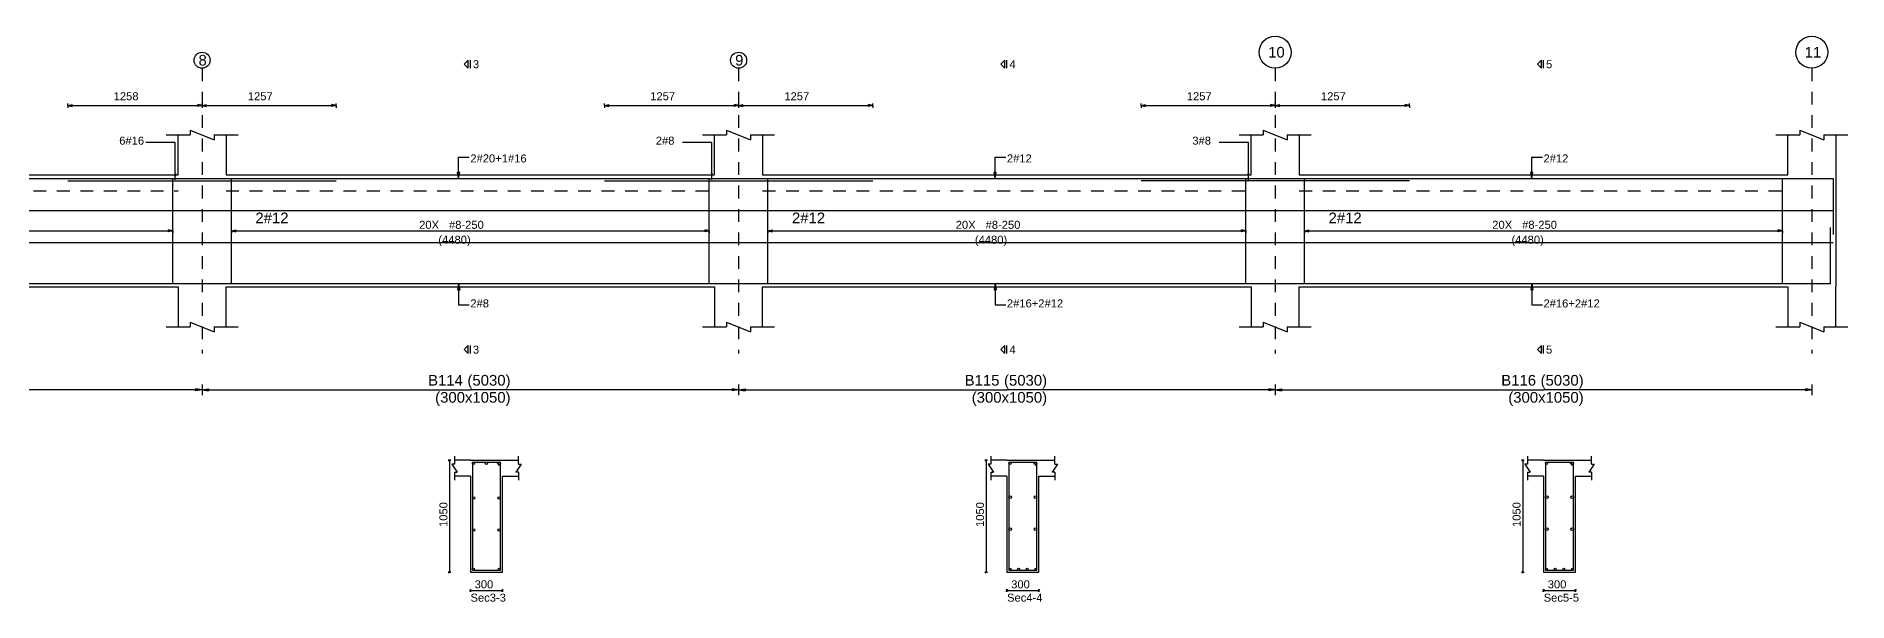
# Model space of a CAD drawing. Extents: x 0 to 98, y 3 to 248.
# Drawn here: x 51.36 to 68.34, y 173.15 to 178.46 of the extents above; entities that cross this region are included whole.
import ezdxf

# ---------------------------------------------------------------- set-up
doc = ezdxf.new("R2010")
doc.units = 0
doc.linetypes.add('ACAD_ISO02W100', pattern=[15, 12, -3])
for name, color, linetype in [('Axisline', 1, 'CONTINUOUS'), ('Axisline_Name', 2, 'CONTINUOUS'), ('Beam_bottombarlabeling', 2, 'CONTINUOUS'), ('Beam_Cross_Label', 4, 'CONTINUOUS'), ('Beam_CrossSection', 2, 'CONTINUOUS'), ('Beam_Dimensions_LS', 3, 'CONTINUOUS'), ('Beam_NameLS', 6, 'CONTINUOUS'), ('Beam_topbarsLabeling', 2, 'CONTINUOUS'), ('dim_all', 7, 'CONTINUOUS'), ('Extra_Topsteel_Labeling', 2, 'CONTINUOUS'), ('Extrabars', 7, 'CONTINUOUS'), ('Longsection', 2, 'CONTINUOUS'), ('main_botbars', 4, 'CONTINUOUS'), ('main_topbars', 4, 'CONTINUOUS'), ('SectionLine', 4, 'CONTINUOUS'), ('Sidefacebar', 140, 'CONTINUOUS'), ('Slabline', 253, 'CONTINUOUS'), ('span_dim', 7, 'CONTINUOUS'), ('spanline', 7, 'CONTINUOUS'), ('Stirrup_bar', 1, 'CONTINUOUS'), ('Stirrup_Dia_Spacing', 2, 'CONTINUOUS'), ('Stirrup_Length', 7, 'CONTINUOUS'), ('Stirrup_Numbers', 2, 'CONTINUOUS')]:
    doc.layers.add(name, color=color, linetype=linetype)
doc.styles.add('STRUDS_Arial', font='ARIAL.TTF', dxfattribs={"height": 0.04})

msp = doc.modelspace()

# ---------------------------------------------------------------- linework, layer by layer
at = {"layer": 'Axisline', "linetype": 'ACAD_ISO02W100', "ltscale": 0.01}
for p, q in [((52.91, 178.155), (52.91, 175.48)), ((57.94, 178.155), (57.94, 175.48)), ((62.97, 178.155), (62.97, 175.48)), ((68, 178.155), (68, 175.48))]:
    msp.add_line(p, q, dxfattribs=at)
at = {"layer": 'Axisline'}
for centre, radius in [((62.97, 178.305), 0.15), ((68, 178.305), 0.15), ((52.91, 178.23), 0.075), ((57.94, 178.23), 0.075)]:
    msp.add_circle(centre, radius, dxfattribs=at)
at = {"layer": 'Beam_bottombarlabeling'}
for p, q in [((55.315, 176.138), (55.305, 176.078)), ((55.315, 176.138), (55.315, 175.938)), ((55.315, 176.138), (55.325, 176.078)), ((60.345, 176.138), (60.335, 176.078)), ((60.345, 176.138), (60.345, 175.938)), ((60.345, 176.138), (60.355, 176.078)), ((65.375, 176.138), (65.365, 176.078)), ((65.375, 176.138), (65.375, 175.938)), ((65.375, 176.138), (65.385, 176.078)), ((55.305, 176.078), (55.325, 176.078)), ((55.315, 175.938), (55.415, 175.938)), ((60.335, 176.078), (60.355, 176.078)), ((60.345, 175.938), (60.445, 175.938)), ((65.365, 176.078), (65.385, 176.078)), ((65.375, 175.938), (65.475, 175.938))]:
    msp.add_line(p, q, dxfattribs=at)
for points in [[(55.315, 176.138), (55.305, 176.078), (55.315, 176.138), (55.325, 176.078)], [(60.345, 176.138), (60.335, 176.078), (60.345, 176.138), (60.355, 176.078)], [(65.375, 176.138), (65.365, 176.078), (65.375, 176.138), (65.385, 176.078)]]:
    msp.add_solid(points, dxfattribs=at)
at = {"layer": 'Beam_CrossSection'}
for p, q in [((55.275, 174.443), (55.25, 174.443)), ((55.25, 174.443), (55.3, 174.368)), ((55.275, 174.518), (55.275, 174.443)), ((55.425, 174.48), (55.275, 174.48)), ((55.425, 174.48), (55.725, 174.48)), ((55.425, 174.48), (55.425, 174.48)), ((55.725, 174.48), (55.725, 174.48)), ((55.725, 174.48), (55.875, 174.48)), ((55.9, 174.443), (55.85, 174.368)), ((55.875, 174.443), (55.875, 174.518)), ((55.875, 174.443), (55.9, 174.443)), ((60.305, 174.443), (60.28, 174.443)), ((60.28, 174.443), (60.33, 174.368)), ((60.305, 174.518), (60.305, 174.443)), ((60.455, 174.48), (60.305, 174.48)), ((60.455, 174.48), (60.755, 174.48)), ((60.455, 174.48), (60.455, 174.48)), ((60.755, 174.48), (60.755, 174.48)), ((60.755, 174.48), (60.905, 174.48)), ((60.93, 174.443), (60.88, 174.368)), ((60.905, 174.443), (60.905, 174.518)), ((60.905, 174.443), (60.93, 174.443)), ((65.335, 174.443), (65.31, 174.443)), ((65.31, 174.443), (65.36, 174.368)), ((65.335, 174.518), (65.335, 174.443)), ((65.485, 174.48), (65.335, 174.48)), ((65.485, 174.48), (65.785, 174.48)), ((65.485, 174.48), (65.485, 174.48)), ((65.785, 174.48), (65.785, 174.48)), ((65.785, 174.48), (65.935, 174.48)), ((65.96, 174.443), (65.91, 174.368)), ((65.935, 174.443), (65.935, 174.518)), ((65.935, 174.443), (65.96, 174.443)), ((55.275, 174.368), (55.275, 174.293)), ((55.275, 174.368), (55.3, 174.368)), ((55.425, 174.33), (55.275, 174.33)), ((55.425, 174.33), (55.425, 173.43)), ((55.725, 173.43), (55.725, 174.33)), ((55.725, 174.33), (55.875, 174.33)), ((55.875, 174.368), (55.85, 174.368)), ((55.875, 174.368), (55.875, 174.293)), ((60.305, 174.368), (60.305, 174.293)), ((60.305, 174.368), (60.33, 174.368)), ((60.455, 174.33), (60.305, 174.33)), ((60.455, 174.33), (60.455, 173.43)), ((60.755, 173.43), (60.755, 174.33)), ((60.755, 174.33), (60.905, 174.33)), ((60.905, 174.368), (60.88, 174.368)), ((60.905, 174.368), (60.905, 174.293)), ((65.335, 174.368), (65.335, 174.293)), ((65.335, 174.368), (65.36, 174.368)), ((65.485, 174.33), (65.335, 174.33)), ((65.485, 174.33), (65.485, 173.43)), ((65.785, 173.43), (65.785, 174.33)), ((65.785, 174.33), (65.935, 174.33)), ((65.935, 174.368), (65.91, 174.368)), ((65.935, 174.368), (65.935, 174.293)), ((55.425, 173.43), (55.725, 173.43)), ((60.455, 173.43), (60.755, 173.43)), ((65.485, 173.43), (65.785, 173.43))]:
    msp.add_line(p, q, dxfattribs=at)
at = {"layer": 'Beam_topbarsLabeling'}
for p, q in [((55.315, 177.122), (55.315, 177.322)), ((55.315, 177.322), (55.415, 177.322)), ((60.345, 177.122), (60.345, 177.322)), ((60.345, 177.322), (60.445, 177.322)), ((65.375, 177.122), (65.375, 177.322)), ((65.375, 177.322), (65.475, 177.322)), ((55.315, 177.122), (55.305, 177.182)), ((55.305, 177.182), (55.325, 177.182)), ((55.315, 177.122), (55.325, 177.182)), ((55.315, 177.182), (55.32, 177.182)), ((60.345, 177.122), (60.335, 177.182)), ((60.335, 177.182), (60.355, 177.182)), ((60.345, 177.122), (60.355, 177.182)), ((60.345, 177.182), (60.35, 177.182)), ((65.375, 177.122), (65.365, 177.182)), ((65.365, 177.182), (65.385, 177.182)), ((65.375, 177.122), (65.385, 177.182)), ((65.375, 177.182), (65.38, 177.182))]:
    msp.add_line(p, q, dxfattribs=at)
for points in [[(55.315, 177.122), (55.305, 177.182), (55.315, 177.122), (55.325, 177.182)], [(60.345, 177.122), (60.335, 177.182), (60.345, 177.122), (60.355, 177.182)], [(65.375, 177.122), (65.365, 177.182), (65.375, 177.122), (65.385, 177.182)]]:
    msp.add_solid(points, dxfattribs=at)
at = {"layer": 'dim_all'}
for p, q in [((51.6525, 177.805), (51.6525, 177.825)), ((51.6525, 177.805), (51.6525, 177.818)), ((51.6525, 177.805), (51.6525, 177.818)), ((51.6525, 177.805), (51.6925, 177.815)), ((51.6525, 177.805), (51.6525, 177.785)), ((51.6525, 177.805), (51.6925, 177.795)), ((51.6525, 177.805), (51.6525, 177.793)), ((51.6525, 177.805), (51.6525, 177.793)), ((51.6525, 177.805), (54.1675, 177.805)), ((51.6925, 177.795), (51.6925, 177.815)), ((52.91, 177.805), (52.87, 177.815)), ((52.87, 177.795), (52.87, 177.815)), ((52.91, 177.805), (52.87, 177.815)), ((52.87, 177.795), (52.87, 177.815)), ((52.91, 177.805), (52.87, 177.795)), ((52.91, 177.805), (52.87, 177.795)), ((52.91, 177.805), (52.91, 177.825)), ((52.91, 177.805), (52.91, 177.825)), ((52.91, 177.805), (52.91, 177.825)), ((52.91, 177.805), (52.91, 177.825)), ((52.91, 177.805), (52.91, 177.818)), ((52.91, 177.805), (52.91, 177.818)), ((52.91, 177.805), (52.91, 177.818)), ((52.91, 177.805), (52.91, 177.818)), ((52.91, 177.805), (52.95, 177.815)), ((52.91, 177.805), (52.95, 177.815)), ((52.91, 177.805), (52.91, 177.785)), ((52.91, 177.805), (52.95, 177.795)), ((52.91, 177.805), (52.91, 177.785)), ((52.91, 177.805), (52.91, 177.793)), ((52.91, 177.805), (52.91, 177.793)), ((52.91, 177.805), (52.91, 177.793)), ((52.91, 177.805), (52.91, 177.793)), ((52.91, 177.805), (52.91, 177.805)), ((52.91, 177.805), (52.91, 177.785)), ((52.91, 177.805), (52.95, 177.795)), ((52.91, 177.805), (52.91, 177.785)), ((52.95, 177.795), (52.95, 177.815)), ((52.95, 177.795), (52.95, 177.815)), ((54.1675, 177.805), (54.1275, 177.815)), ((54.1275, 177.795), (54.1275, 177.815)), ((54.1675, 177.805), (54.1275, 177.795)), ((54.1675, 177.805), (54.1675, 177.825)), ((54.1675, 177.805), (54.1675, 177.818)), ((54.1675, 177.805), (54.1675, 177.818)), ((54.1675, 177.805), (54.1675, 177.785)), ((54.1675, 177.805), (54.1675, 177.793)), ((54.1675, 177.805), (54.1675, 177.793)), ((56.6825, 177.805), (56.6825, 177.825)), ((56.6825, 177.805), (56.6825, 177.818)), ((56.6825, 177.805), (56.6825, 177.818)), ((56.6825, 177.805), (56.7225, 177.815)), ((56.6825, 177.805), (56.6825, 177.785)), ((56.6825, 177.805), (56.7225, 177.795)), ((56.6825, 177.805), (56.6825, 177.793)), ((56.6825, 177.805), (56.6825, 177.793)), ((56.6825, 177.805), (59.1975, 177.805)), ((56.7225, 177.795), (56.7225, 177.815)), ((57.94, 177.805), (57.9, 177.815)), ((57.9, 177.795), (57.9, 177.815)), ((57.94, 177.805), (57.9, 177.815)), ((57.9, 177.795), (57.9, 177.815)), ((57.94, 177.805), (57.9, 177.795)), ((57.94, 177.805), (57.9, 177.795)), ((57.94, 177.805), (57.94, 177.825)), ((57.94, 177.805), (57.94, 177.825)), ((57.94, 177.805), (57.94, 177.825)), ((57.94, 177.805), (57.94, 177.825)), ((57.94, 177.805), (57.94, 177.818)), ((57.94, 177.805), (57.94, 177.818)), ((57.94, 177.805), (57.94, 177.818)), ((57.94, 177.805), (57.94, 177.818)), ((57.94, 177.805), (57.98, 177.815)), ((57.94, 177.805), (57.98, 177.815)), ((57.94, 177.805), (57.94, 177.785)), ((57.94, 177.805), (57.98, 177.795)), ((57.94, 177.805), (57.94, 177.785)), ((57.94, 177.805), (57.94, 177.793)), ((57.94, 177.805), (57.94, 177.793)), ((57.94, 177.805), (57.94, 177.793)), ((57.94, 177.805), (57.94, 177.793)), ((57.94, 177.805), (57.94, 177.805)), ((57.94, 177.805), (57.94, 177.785)), ((57.94, 177.805), (57.98, 177.795)), ((57.94, 177.805), (57.94, 177.785)), ((57.98, 177.795), (57.98, 177.815)), ((57.98, 177.795), (57.98, 177.815)), ((59.1975, 177.805), (59.1575, 177.815)), ((59.1575, 177.795), (59.1575, 177.815)), ((59.1975, 177.805), (59.1575, 177.795)), ((59.1975, 177.805), (59.1975, 177.825)), ((59.1975, 177.805), (59.1975, 177.818)), ((59.1975, 177.805), (59.1975, 177.818)), ((59.1975, 177.805), (59.1975, 177.785)), ((59.1975, 177.805), (59.1975, 177.793)), ((59.1975, 177.805), (59.1975, 177.793)), ((61.7125, 177.805), (61.7125, 177.825)), ((61.7125, 177.805), (61.7125, 177.818)), ((61.7125, 177.805), (61.7125, 177.818)), ((61.7125, 177.805), (61.7525, 177.815)), ((61.7125, 177.805), (61.7125, 177.785)), ((61.7125, 177.805), (61.7525, 177.795)), ((61.7125, 177.805), (61.7125, 177.793)), ((61.7125, 177.805), (61.7125, 177.793)), ((61.7125, 177.805), (64.2275, 177.805)), ((61.7525, 177.795), (61.7525, 177.815)), ((62.97, 177.805), (62.93, 177.815)), ((62.93, 177.795), (62.93, 177.815)), ((62.97, 177.805), (62.93, 177.815)), ((62.93, 177.795), (62.93, 177.815)), ((62.97, 177.805), (62.93, 177.795)), ((62.97, 177.805), (62.93, 177.795)), ((62.97, 177.805), (62.97, 177.825)), ((62.97, 177.805), (62.97, 177.825)), ((62.97, 177.805), (62.97, 177.825)), ((62.97, 177.805), (62.97, 177.825)), ((62.97, 177.805), (62.97, 177.818)), ((62.97, 177.805), (62.97, 177.818)), ((62.97, 177.805), (62.97, 177.818)), ((62.97, 177.805), (62.97, 177.818)), ((62.97, 177.805), (63.01, 177.815)), ((62.97, 177.805), (63.01, 177.815)), ((62.97, 177.805), (62.97, 177.785)), ((62.97, 177.805), (63.01, 177.795)), ((62.97, 177.805), (62.97, 177.785)), ((62.97, 177.805), (62.97, 177.793)), ((62.97, 177.805), (62.97, 177.793)), ((62.97, 177.805), (62.97, 177.793)), ((62.97, 177.805), (62.97, 177.793)), ((62.97, 177.805), (62.97, 177.805)), ((62.97, 177.805), (62.97, 177.785)), ((62.97, 177.805), (63.01, 177.795)), ((62.97, 177.805), (62.97, 177.785)), ((63.01, 177.795), (63.01, 177.815)), ((63.01, 177.795), (63.01, 177.815)), ((64.2275, 177.805), (64.1875, 177.815)), ((64.1875, 177.795), (64.1875, 177.815)), ((64.2275, 177.805), (64.1875, 177.795)), ((64.2275, 177.805), (64.2275, 177.825)), ((64.2275, 177.805), (64.2275, 177.818)), ((64.2275, 177.805), (64.2275, 177.818)), ((64.2275, 177.805), (64.2275, 177.785)), ((64.2275, 177.805), (64.2275, 177.793)), ((64.2275, 177.805), (64.2275, 177.793)), ((55.23, 174.48), (55.2175, 174.48)), ((55.23, 174.48), (55.2212, 174.471)), ((55.23, 174.48), (55.2389, 174.489)), ((55.23, 174.48), (55.2425, 174.48)), ((55.23, 174.48), (55.23, 173.43)), ((60.26, 174.48), (60.2475, 174.48)), ((60.26, 174.48), (60.2512, 174.471)), ((60.26, 174.48), (60.2689, 174.489)), ((60.26, 174.48), (60.2725, 174.48)), ((60.26, 174.48), (60.26, 173.43)), ((65.29, 174.48), (65.2775, 174.48)), ((65.29, 174.48), (65.2812, 174.471)), ((65.29, 174.48), (65.2989, 174.489)), ((65.29, 174.48), (65.3025, 174.48)), ((65.29, 174.48), (65.29, 173.43)), ((55.23, 173.43), (55.2175, 173.43)), ((55.23, 173.43), (55.2212, 173.421)), ((55.23, 173.43), (55.2389, 173.439)), ((55.23, 173.43), (55.2425, 173.43)), ((60.26, 173.43), (60.2475, 173.43)), ((60.26, 173.43), (60.2512, 173.421)), ((60.26, 173.43), (60.2689, 173.439)), ((60.26, 173.43), (60.2725, 173.43)), ((65.29, 173.43), (65.2775, 173.43)), ((65.29, 173.43), (65.2812, 173.421)), ((65.29, 173.43), (65.2989, 173.439)), ((65.29, 173.43), (65.3025, 173.43)), ((55.425, 173.26), (55.4162, 173.251)), ((55.425, 173.26), (55.425, 173.273)), ((55.425, 173.26), (55.4339, 173.269)), ((55.425, 173.26), (55.425, 173.248)), ((55.425, 173.26), (55.725, 173.26)), ((55.725, 173.26), (55.7162, 173.251)), ((55.725, 173.26), (55.725, 173.273)), ((55.725, 173.26), (55.7339, 173.269)), ((55.725, 173.26), (55.725, 173.248)), ((60.455, 173.26), (60.4462, 173.251)), ((60.455, 173.26), (60.455, 173.273)), ((60.455, 173.26), (60.4639, 173.269)), ((60.455, 173.26), (60.455, 173.248)), ((60.455, 173.26), (60.755, 173.26)), ((60.755, 173.26), (60.7462, 173.251)), ((60.755, 173.26), (60.755, 173.273)), ((60.755, 173.26), (60.7639, 173.269)), ((60.755, 173.26), (60.755, 173.248)), ((65.485, 173.26), (65.4762, 173.251)), ((65.485, 173.26), (65.485, 173.273)), ((65.485, 173.26), (65.4939, 173.269)), ((65.485, 173.26), (65.485, 173.248)), ((65.485, 173.26), (65.785, 173.26)), ((65.785, 173.26), (65.7762, 173.251)), ((65.785, 173.26), (65.785, 173.273)), ((65.785, 173.26), (65.7939, 173.269)), ((65.785, 173.26), (65.785, 173.248))]:
    msp.add_line(p, q, dxfattribs=at)
for points in [[(51.6525, 177.805), (51.6925, 177.815), (51.6525, 177.805), (51.6925, 177.795)], [(52.91, 177.805), (52.87, 177.815), (52.91, 177.805), (52.87, 177.795)], [(52.91, 177.805), (52.87, 177.815), (52.91, 177.805), (52.87, 177.795)], [(52.91, 177.805), (52.95, 177.815), (52.91, 177.805), (52.95, 177.795)], [(52.91, 177.805), (52.95, 177.815), (52.91, 177.805), (52.95, 177.795)], [(54.1675, 177.805), (54.1275, 177.815), (54.1675, 177.805), (54.1275, 177.795)], [(56.6825, 177.805), (56.7225, 177.815), (56.6825, 177.805), (56.7225, 177.795)], [(57.94, 177.805), (57.9, 177.815), (57.94, 177.805), (57.9, 177.795)], [(57.94, 177.805), (57.9, 177.815), (57.94, 177.805), (57.9, 177.795)], [(57.94, 177.805), (57.98, 177.815), (57.94, 177.805), (57.98, 177.795)], [(57.94, 177.805), (57.98, 177.815), (57.94, 177.805), (57.98, 177.795)], [(59.1975, 177.805), (59.1575, 177.815), (59.1975, 177.805), (59.1575, 177.795)], [(61.7125, 177.805), (61.7525, 177.815), (61.7125, 177.805), (61.7525, 177.795)], [(62.97, 177.805), (62.93, 177.815), (62.97, 177.805), (62.93, 177.795)], [(62.97, 177.805), (62.93, 177.815), (62.97, 177.805), (62.93, 177.795)], [(62.97, 177.805), (63.01, 177.815), (62.97, 177.805), (63.01, 177.795)], [(62.97, 177.805), (63.01, 177.815), (62.97, 177.805), (63.01, 177.795)], [(64.2275, 177.805), (64.1875, 177.815), (64.2275, 177.805), (64.1875, 177.795)]]:
    msp.add_solid(points, dxfattribs=at)
at = {"layer": 'Extra_Topsteel_Labeling'}
for p, q in [((52.6585, 177.459), (52.3835, 177.459)), ((52.6585, 177.109), (52.6585, 177.459)), ((57.6885, 177.459), (57.4135, 177.459)), ((57.6885, 177.109), (57.6885, 177.459)), ((62.7185, 177.459), (62.4435, 177.459)), ((62.7185, 177.109), (62.7185, 177.459))]:
    msp.add_line(p, q, dxfattribs=at)
for points in [[(52.6585, 177.109), (52.6485, 177.169), (52.6585, 177.109), (52.6685, 177.169)], [(57.6885, 177.109), (57.6785, 177.169), (57.6885, 177.109), (57.6985, 177.169)], [(62.7185, 177.109), (62.7085, 177.169), (62.7185, 177.109), (62.7285, 177.169)]]:
    msp.add_solid(points, dxfattribs=at)
at = {"layer": 'Extrabars'}
for p, q in [((54.1675, 177.096), (51.6525, 177.096)), ((59.1975, 177.096), (56.6825, 177.096)), ((64.2275, 177.1), (61.7125, 177.1))]:
    msp.add_line(p, q, dxfattribs=at)
at = {"layer": 'Longsection'}
for p, q in [((52.5725, 177.53), (52.685, 177.53)), ((52.5725, 177.53), (52.7975, 177.53)), ((52.685, 177.155), (52.685, 177.53)), ((52.7975, 177.575), (52.7975, 177.53)), ((52.7975, 177.575), (53.0225, 177.485)), ((53.0225, 177.53), (53.0225, 177.485)), ((53.0225, 177.53), (53.2475, 177.53)), ((53.135, 177.53), (53.135, 177.155)), ((57.6025, 177.53), (57.715, 177.53)), ((57.6025, 177.53), (57.8275, 177.53)), ((57.715, 177.155), (57.715, 177.53)), ((57.8275, 177.575), (57.8275, 177.53)), ((57.8275, 177.575), (58.0525, 177.485)), ((58.0525, 177.53), (58.0525, 177.485)), ((58.0525, 177.53), (58.2775, 177.53)), ((58.165, 177.53), (58.165, 177.155)), ((62.6325, 177.53), (62.745, 177.53)), ((62.6325, 177.53), (62.8575, 177.53)), ((62.745, 177.155), (62.745, 177.53)), ((62.8575, 177.575), (62.8575, 177.53)), ((62.8575, 177.575), (63.0825, 177.485)), ((63.0825, 177.53), (63.0825, 177.485)), ((63.0825, 177.53), (63.3075, 177.53)), ((63.195, 177.53), (63.195, 177.155)), ((67.6625, 177.53), (67.775, 177.53)), ((67.6625, 177.53), (67.8875, 177.53)), ((67.775, 177.155), (67.775, 177.53)), ((67.8875, 177.575), (67.8875, 177.53)), ((67.8875, 177.575), (68.1125, 177.485)), ((68.1125, 177.53), (68.1125, 177.485)), ((68.1125, 177.53), (68.3375, 177.53)), ((68.225, 177.53), (68.225, 177.155)), ((47.88, 177.155), (52.685, 177.155)), ((53.135, 177.155), (57.715, 177.155)), ((58.165, 177.155), (62.745, 177.155)), ((63.195, 177.155), (67.775, 177.155)), ((68.225, 177.155), (68.225, 176.105)), ((47.73, 176.105), (52.685, 176.105)), ((52.685, 176.105), (52.685, 175.73)), ((53.135, 175.73), (53.135, 176.105)), ((53.135, 176.105), (57.715, 176.105)), ((57.715, 176.105), (57.715, 175.73)), ((58.165, 175.73), (58.165, 176.105)), ((58.165, 176.105), (62.745, 176.105)), ((62.745, 176.105), (62.745, 175.73)), ((63.195, 175.73), (63.195, 176.105)), ((63.195, 176.105), (67.775, 176.105)), ((67.775, 176.105), (67.775, 175.73)), ((68.225, 175.73), (68.225, 176.105)), ((52.7975, 175.775), (52.7975, 175.73)), ((52.7975, 175.775), (53.0225, 175.685)), ((57.8275, 175.775), (57.8275, 175.73)), ((57.8275, 175.775), (58.0525, 175.685)), ((62.8575, 175.775), (62.8575, 175.73)), ((62.8575, 175.775), (63.0825, 175.685)), ((67.8875, 175.775), (67.8875, 175.73)), ((67.8875, 175.775), (68.1125, 175.685)), ((52.5725, 175.73), (52.685, 175.73)), ((52.5725, 175.73), (52.7975, 175.73)), ((53.0225, 175.73), (53.0225, 175.685)), ((53.0225, 175.73), (53.2475, 175.73)), ((57.6025, 175.73), (57.715, 175.73)), ((57.6025, 175.73), (57.8275, 175.73)), ((58.0525, 175.73), (58.0525, 175.685)), ((58.0525, 175.73), (58.2775, 175.73)), ((62.6325, 175.73), (62.745, 175.73)), ((62.6325, 175.73), (62.8575, 175.73)), ((63.0825, 175.73), (63.0825, 175.685)), ((63.0825, 175.73), (63.3075, 175.73)), ((67.6625, 175.73), (67.775, 175.73)), ((67.6625, 175.73), (67.8875, 175.73)), ((68.1125, 175.73), (68.1125, 175.685)), ((68.1125, 175.73), (68.3375, 175.73))]:
    msp.add_line(p, q, dxfattribs=at)
at = {"layer": 'main_botbars'}
for p, q in [((47.755, 177.122), (53.11, 177.122)), ((52.71, 177.122), (58.14, 177.122)), ((57.74, 177.122), (63.17, 177.122)), ((62.77, 177.122), (68.2, 177.122)), ((68.2, 177.122), (68.2, 176.597)), ((68.175, 176.138), (68.175, 176.663)), ((47.78, 176.138), (53.085, 176.138)), ((52.735, 176.138), (52.735, 176.138)), ((52.735, 176.138), (58.115, 176.138)), ((57.765, 176.138), (57.765, 176.138)), ((57.765, 176.138), (63.145, 176.138)), ((62.795, 176.138), (68.175, 176.138))]:
    msp.add_line(p, q, dxfattribs=at)
for centre in [(55.4538, 173.459), (55.6963, 173.459), (60.4838, 173.459), (60.5646, 173.459), (60.6454, 173.459), (60.7263, 173.459), (65.5138, 173.459), (65.5946, 173.459), (65.6755, 173.459), (65.7563, 173.459)]:
    msp.add_circle(centre, 0.01, dxfattribs=at)
at = {"layer": 'main_topbars'}
for centre in [(55.4538, 174.451), (55.575, 174.451), (55.6963, 174.451), (60.4838, 174.451), (60.7263, 174.451), (65.5138, 174.451), (65.7563, 174.451)]:
    msp.add_circle(centre, 0.01, dxfattribs=at)
at = {"layer": 'SectionLine'}
for p, q in [((55.405, 178.23), (55.3675, 178.193)), ((55.405, 178.155), (55.3675, 178.193)), ((55.405, 178.155), (55.405, 178.23)), ((55.425, 178.155), (55.425, 178.23)), ((60.435, 178.23), (60.3975, 178.193)), ((60.435, 178.155), (60.3975, 178.193)), ((60.435, 178.155), (60.435, 178.23)), ((60.455, 178.155), (60.455, 178.23)), ((65.465, 178.23), (65.4275, 178.193)), ((65.465, 178.155), (65.4275, 178.193)), ((65.465, 178.155), (65.465, 178.23)), ((65.485, 178.155), (65.485, 178.23)), ((55.405, 175.555), (55.3675, 175.518)), ((55.405, 175.48), (55.3675, 175.518)), ((55.405, 175.48), (55.405, 175.555)), ((55.425, 175.48), (55.425, 175.555)), ((60.435, 175.555), (60.3975, 175.518)), ((60.435, 175.48), (60.3975, 175.518)), ((60.435, 175.48), (60.435, 175.555)), ((60.455, 175.48), (60.455, 175.555)), ((65.465, 175.555), (65.4275, 175.518)), ((65.465, 175.48), (65.4275, 175.518)), ((65.465, 175.48), (65.465, 175.555)), ((65.485, 175.48), (65.485, 175.555))]:
    msp.add_line(p, q, dxfattribs=at)
at = {"layer": 'Sidefacebar'}
for p, q in [((47.755, 176.822), (53.11, 176.822)), ((52.71, 176.822), (58.14, 176.822)), ((57.74, 176.822), (63.17, 176.822)), ((62.77, 176.822), (68.2, 176.822)), ((47.755, 176.522), (53.11, 176.522)), ((52.71, 176.522), (58.14, 176.522)), ((57.74, 176.522), (63.17, 176.522)), ((62.77, 176.522), (68.2, 176.522))]:
    msp.add_line(p, q, dxfattribs=at)
for centre in [(55.456, 174.127), (55.694, 174.127), (60.486, 174.135), (60.724, 174.135), (65.516, 174.135), (65.754, 174.135), (55.456, 173.827), (55.694, 173.827), (60.486, 173.835), (60.724, 173.835), (65.516, 173.835), (65.754, 173.835)]:
    msp.add_circle(centre, 0.012, dxfattribs=at)
at = {"layer": 'Slabline', "linetype": 'ACAD_ISO02W100', "ltscale": 0.01}
for p, q in [((48.03, 177.005), (52.685, 177.005)), ((53.135, 177.005), (57.715, 177.005)), ((58.165, 177.005), (62.745, 177.005)), ((63.195, 177.005), (67.775, 177.005))]:
    msp.add_line(p, q, dxfattribs=at)
at = {"layer": 'spanline'}
for p, q in [((52.91, 175.14), (50.395, 175.14)), ((52.91, 175.14), (52.85, 175.15)), ((52.85, 175.15), (52.85, 175.13)), ((52.91, 175.14), (52.85, 175.13)), ((52.91, 175.19), (52.91, 175.09)), ((52.91, 175.19), (52.91, 175.09)), ((52.91, 175.14), (52.97, 175.15)), ((52.91, 175.14), (55.425, 175.14)), ((52.91, 175.14), (52.97, 175.13)), ((52.97, 175.15), (52.97, 175.13)), ((57.94, 175.14), (55.425, 175.14)), ((57.94, 175.14), (57.88, 175.15)), ((57.88, 175.15), (57.88, 175.13)), ((57.94, 175.14), (57.88, 175.13)), ((57.94, 175.19), (57.94, 175.09)), ((57.94, 175.19), (57.94, 175.09)), ((57.94, 175.14), (58, 175.15)), ((57.94, 175.14), (60.455, 175.14)), ((57.94, 175.14), (58, 175.13)), ((58, 175.15), (58, 175.13)), ((62.97, 175.14), (60.455, 175.14)), ((62.97, 175.14), (62.91, 175.15)), ((62.91, 175.15), (62.91, 175.13)), ((62.97, 175.14), (62.91, 175.13)), ((62.97, 175.19), (62.97, 175.09)), ((62.97, 175.19), (62.97, 175.09)), ((62.97, 175.14), (63.03, 175.15)), ((62.97, 175.14), (65.485, 175.14)), ((62.97, 175.14), (63.03, 175.13)), ((63.03, 175.15), (63.03, 175.13)), ((68, 175.14), (65.485, 175.14)), ((68, 175.14), (67.94, 175.15)), ((67.94, 175.15), (67.94, 175.13)), ((68, 175.14), (67.94, 175.13)), ((68, 175.19), (68, 175.09))]:
    msp.add_line(p, q, dxfattribs=at)
for points in [[(52.91, 175.14), (52.85, 175.15), (52.91, 175.14), (52.85, 175.13)], [(52.91, 175.14), (52.97, 175.15), (52.91, 175.14), (52.97, 175.13)], [(57.94, 175.14), (57.88, 175.15), (57.94, 175.14), (57.88, 175.13)], [(57.94, 175.14), (58, 175.15), (57.94, 175.14), (58, 175.13)], [(62.97, 175.14), (62.91, 175.15), (62.97, 175.14), (62.91, 175.13)], [(62.97, 175.14), (63.03, 175.15), (62.97, 175.14), (63.03, 175.13)], [(68, 175.14), (67.94, 175.15), (68, 175.14), (67.94, 175.13)]]:
    msp.add_solid(points, dxfattribs=at)
at = {"layer": 'Stirrup_bar'}
for p, q in [((52.635, 176.138), (52.635, 177.122)), ((53.185, 176.138), (53.185, 177.122)), ((57.665, 176.138), (57.665, 177.122)), ((58.215, 176.138), (58.215, 177.122)), ((62.695, 176.138), (62.695, 177.122)), ((63.245, 176.138), (63.245, 177.122)), ((67.725, 176.138), (67.725, 177.122)), ((55.4438, 174.461), (55.4438, 173.449)), ((55.4438, 174.461), (55.7063, 174.461)), ((55.6892, 174.458), (55.6751, 174.444)), ((55.7033, 174.444), (55.6892, 174.43)), ((55.7063, 173.449), (55.7063, 174.461)), ((60.4738, 174.461), (60.4738, 173.449)), ((60.4738, 174.461), (60.7363, 174.461)), ((60.7192, 174.458), (60.7051, 174.444)), ((60.7333, 174.444), (60.7192, 174.43)), ((60.7363, 173.449), (60.7363, 174.461)), ((65.5038, 174.461), (65.5038, 173.449)), ((65.5038, 174.461), (65.7663, 174.461)), ((65.7492, 174.458), (65.7351, 174.444)), ((65.7633, 174.444), (65.7492, 174.43)), ((65.7663, 173.449), (65.7663, 174.461)), ((55.4438, 173.449), (55.7063, 173.449)), ((60.4738, 173.449), (60.7363, 173.449)), ((65.5038, 173.449), (65.7663, 173.449))]:
    msp.add_line(p, q, dxfattribs=at)
at = {"layer": 'Stirrup_Length'}
for p, q in [((48.155, 176.63), (52.635, 176.63)), ((52.635, 176.63), (52.595, 176.64)), ((52.595, 176.62), (52.595, 176.64)), ((52.635, 176.63), (52.595, 176.62)), ((52.635, 176.63), (52.635, 176.65)), ((52.635, 176.63), (52.635, 176.61)), ((53.185, 176.63), (53.185, 176.65)), ((53.185, 176.63), (53.225, 176.64)), ((53.185, 176.63), (57.665, 176.63)), ((53.185, 176.63), (53.185, 176.61)), ((53.185, 176.63), (53.225, 176.62)), ((53.225, 176.62), (53.225, 176.64)), ((57.665, 176.63), (57.625, 176.64)), ((57.625, 176.62), (57.625, 176.64)), ((57.665, 176.63), (57.625, 176.62)), ((57.665, 176.63), (57.665, 176.65)), ((57.665, 176.63), (57.665, 176.61)), ((58.215, 176.63), (58.215, 176.65)), ((58.215, 176.63), (58.255, 176.64)), ((58.215, 176.63), (62.695, 176.63)), ((58.215, 176.63), (58.215, 176.61)), ((58.215, 176.63), (58.255, 176.62)), ((58.255, 176.62), (58.255, 176.64)), ((62.695, 176.63), (62.655, 176.64)), ((62.655, 176.62), (62.655, 176.64)), ((62.695, 176.63), (62.655, 176.62)), ((62.695, 176.63), (62.695, 176.65)), ((62.695, 176.63), (62.695, 176.61)), ((63.245, 176.63), (63.245, 176.65)), ((63.245, 176.63), (63.285, 176.64)), ((63.245, 176.63), (67.725, 176.63)), ((63.245, 176.63), (63.245, 176.61)), ((63.245, 176.63), (63.285, 176.62)), ((63.285, 176.62), (63.285, 176.64)), ((67.725, 176.63), (67.685, 176.64)), ((67.685, 176.62), (67.685, 176.64)), ((67.725, 176.63), (67.685, 176.62)), ((67.725, 176.63), (67.725, 176.65)), ((67.725, 176.63), (67.725, 176.61))]:
    msp.add_line(p, q, dxfattribs=at)
for points in [[(52.635, 176.63), (52.595, 176.64), (52.635, 176.63), (52.595, 176.62)], [(53.185, 176.63), (53.225, 176.64), (53.185, 176.63), (53.225, 176.62)], [(57.665, 176.63), (57.625, 176.64), (57.665, 176.63), (57.625, 176.62)], [(58.215, 176.63), (58.255, 176.64), (58.215, 176.63), (58.255, 176.62)], [(62.695, 176.63), (62.655, 176.64), (62.695, 176.63), (62.655, 176.62)], [(63.245, 176.63), (63.285, 176.64), (63.245, 176.63), (63.285, 176.62)], [(67.725, 176.63), (67.685, 176.64), (67.725, 176.63), (67.685, 176.62)]]:
    msp.add_solid(points, dxfattribs=at)

# ---------------------------------------------------------------- texts
at = {"layer": 'Axisline_Name', "style": 'STRUDS_Arial'}
for s, p in [('10', (62.904, 178.255)), ('11', (67.934, 178.255)), ('8', (52.877, 178.18)), ('9', (57.907, 178.18))]:
    msp.add_text(s, height=0.1, dxfattribs=at).set_placement(p)
at = {"layer": 'Beam_bottombarlabeling', "style": 'STRUDS_Arial'}
for s, p in [('2#8', (55.425, 175.913)), ('2#16+2#12', (60.455, 175.913)), ('2#16+2#12', (65.485, 175.913))]:
    msp.add_text(s, height=0.075, dxfattribs=at).set_placement(p)
at = {"layer": 'Beam_Cross_Label', "style": 'STRUDS_Arial'}
for s, p in [('Sec3-3', (55.4265, 173.155)), ('Sec4-4', (60.4565, 173.155)), ('Sec5-5', (65.4865, 173.155))]:
    msp.add_text(s, height=0.075, dxfattribs=at).set_placement(p)
at = {"layer": 'Beam_Dimensions_LS', "style": 'STRUDS_Arial'}
for p in [(55.095, 175.02), (60.125, 175.02), (65.155, 175.02)]:
    msp.add_text('(300x1050)', height=0.1, dxfattribs=at).set_placement(p)
at = {"layer": 'Beam_NameLS', "style": 'STRUDS_Arial'}
for s, p in [('B114', (55.029, 175.18)), ('B115', (60.059, 175.18)), ('B116', (65.089, 175.18))]:
    msp.add_text(s, height=0.1, dxfattribs=at).set_placement(p)
at = {"layer": 'Beam_topbarsLabeling', "style": 'STRUDS_Arial'}
for s, p in [('2#20+1#16', (55.425, 177.272)), ('2#12', (60.455, 177.272)), ('2#12', (65.485, 177.272))]:
    msp.add_text(s, height=0.075, dxfattribs=at).set_placement(p)
at = {"layer": 'dim_all', "style": 'STRUDS_Arial'}
for s, p in [('1258', (52.0813, 177.855)), ('1257', (53.3388, 177.855)), ('1257', (57.1113, 177.855)), ('1257', (58.3688, 177.855)), ('1257', (62.1413, 177.855)), ('1257', (63.3988, 177.855)), ('300', (55.465, 173.28)), ('300', (60.495, 173.28)), ('300', (65.525, 173.28))]:
    msp.add_text(s, height=0.075, dxfattribs=at).set_placement(p)
for p in [(55.21, 173.855), (60.24, 173.855), (65.27, 173.855)]:
    msp.add_text('1050', height=0.075, rotation=90, dxfattribs=at).set_placement(p)
at = {"layer": 'Extra_Topsteel_Labeling', "style": 'STRUDS_Arial'}
for s, p in [('6#16', (52.1335, 177.439)), ('2#8', (57.1635, 177.439)), ('3#8', (62.1935, 177.439))]:
    msp.add_text(s, height=0.075, dxfattribs=at).set_placement(p)
at = {"layer": 'SectionLine', "style": 'STRUDS_Arial'}
for s, p in [('3', (55.449, 178.155)), ('4', (60.479, 178.155)), ('5', (65.509, 178.155)), ('3', (55.449, 175.48)), ('4', (60.479, 175.48)), ('5', (65.509, 175.48))]:
    msp.add_text(s, height=0.075, dxfattribs=at).set_placement(p)
at = {"layer": 'Sidefacebar', "style": 'STRUDS_Arial'}
for p in [(53.41, 176.702), (58.44, 176.702), (63.47, 176.702)]:
    msp.add_text('2#12', height=0.1, dxfattribs=at).set_placement(p)
at = {"layer": 'span_dim', "style": 'STRUDS_Arial'}
for p in [(55.359, 175.18), (60.389, 175.18), (65.419, 175.18)]:
    msp.add_text(' (5030) ', height=0.1, dxfattribs=at).set_placement(p)
at = {"layer": 'Stirrup_Dia_Spacing', "style": 'STRUDS_Arial'}
for p in [(55.225, 176.65), (60.255, 176.65), (65.285, 176.65)]:
    msp.add_text('#8-250', height=0.075, dxfattribs=at).set_placement(p)
at = {"layer": 'Stirrup_Length', "style": 'STRUDS_Arial'}
for p in [(55.125, 176.51), (60.155, 176.51), (65.185, 176.51)]:
    msp.add_text('(4480)', height=0.075, dxfattribs=at).set_placement(p)
at = {"layer": 'Stirrup_Numbers', "style": 'STRUDS_Arial'}
for p in [(54.945, 176.65), (59.975, 176.65), (65.005, 176.65)]:
    msp.add_text('20X', height=0.075, dxfattribs=at).set_placement(p)

doc.saveas('drawing.dxf')
